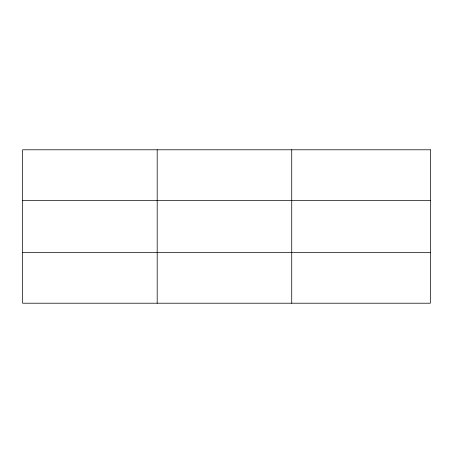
<?xml version="1.0" encoding="UTF-8"?>
<svg xmlns="http://www.w3.org/2000/svg" width="453" height="453" viewBox="0 0 453 453"><rect width="100%" height="100%" fill="white"/><g stroke="black" fill="none" stroke-linecap="round" stroke-linejoin="round"><path stroke-width="0.68" d="M157.191 303.216L157.191 149.784M291.732 303.216L291.732 149.784M22.65 200.419L430.35 200.419M22.65 252.581L430.35 252.581M430.35 149.784L430.35 303.216L22.65 303.216L22.65 149.784L430.35 149.784"/></g></svg>
